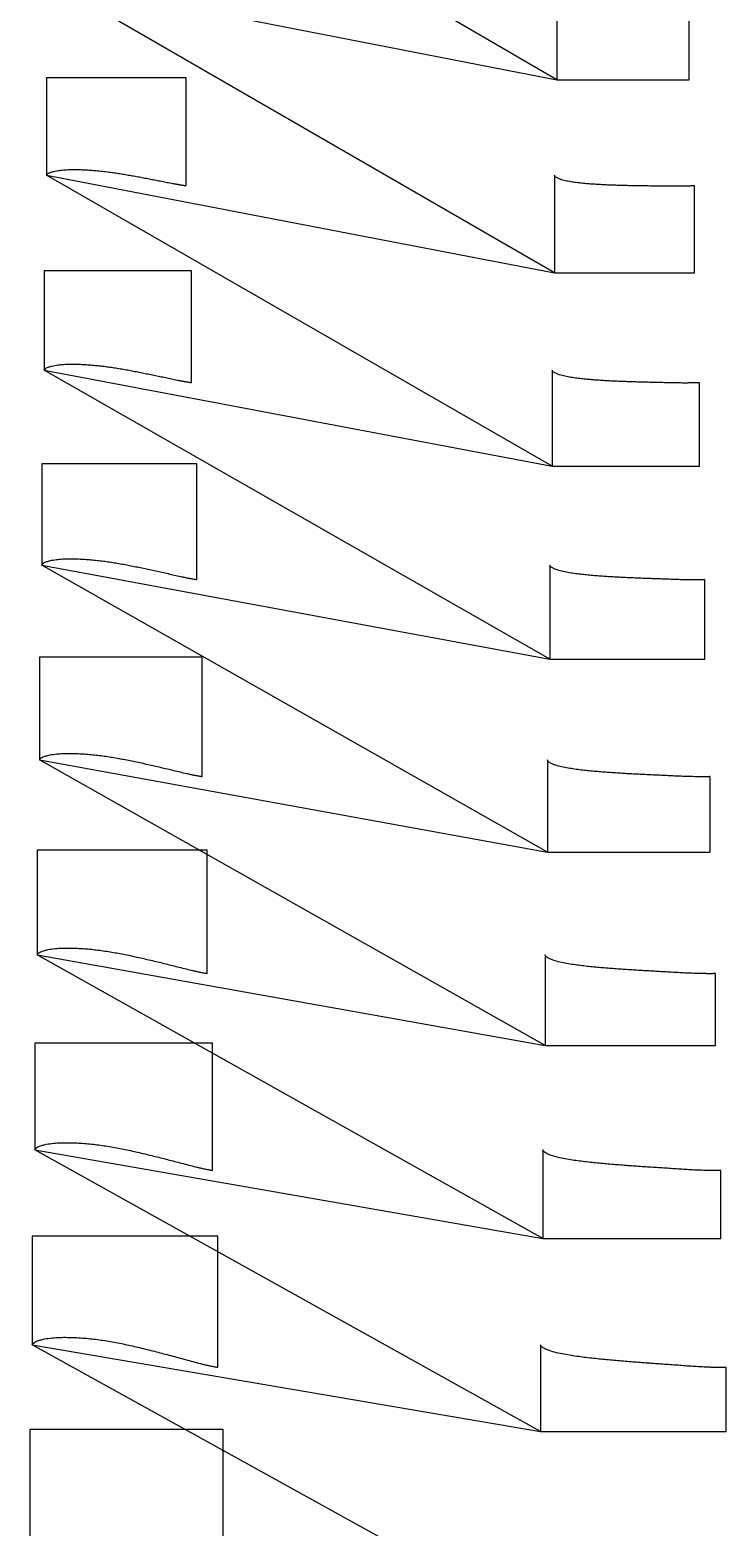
# Model space of a CAD drawing. Header units: inches. Extents: x -97 to 739, y 150 to 6285.
# Drawn here: x -60 to 652, y 3217 to 4751 of the extents above; entities that cross this region are included whole.
import ezdxf

# ---------------------------------------------------------------- set-up
doc = ezdxf.new("R2010")
doc.units = ezdxf.units.IN
doc.header["$MEASUREMENT"] = 0

msp = doc.modelspace()

# ---------------------------------------------------------------- linework, layer by layer
for points in [[(479.211336, 4801.54), (479.211336, 4699.789916), (-38.395789, 5001.124686)], [(460.037088, 3117.254293), (-57.555222, 3404.085335), (-56.395601, 3405.552773), (-55.32379, 3406.34728), (-54.268003, 3407.018981), (-53.231781, 3407.540745), (-52.208848, 3407.960667), (-51.193125, 3408.325335), (-50.183945, 3408.639855), (-49.17796, 3408.929895), (-48.173201, 3409.21054), (-47.171154, 3409.470402), (-45.177518, 3409.909982), (-43.193815, 3410.273438), (-41.218994, 3410.568824), (-39.249779, 3410.821243), (-37.285944, 3411.032442), (-35.327455, 3411.202659), (-33.373201, 3411.340429), (-31.422877, 3411.448086), (-29.476356, 3411.526588), (-27.533007, 3411.580786), (-25.592845, 3411.610561), (-23.655786, 3411.616559), (-21.721003, 3411.605106), (-19.788384, 3411.577076), (-17.858058, 3411.531469), (-15.929866, 3411.469513), (-14.004168, 3411.388438), (-12.080576, 3411.291231), (-10.15869, 3411.180943), (-8.238801, 3411.055353), (-6.320647, 3410.916469), (-4.404232, 3410.764254), (-2.489959, 3410.595628), (-0.576818, 3410.418322), (1.335032, 3410.231126), (3.244436, 3410.025181), (5.152367, 3409.807948), (7.059174, 3409.582106), (8.963571, 3409.337795), (10.866125, 3409.079357), (12.767895, 3408.814904), (14.668583, 3408.542167), (16.567628, 3408.256842), (18.464709, 3407.956456), (20.360684, 3407.647602), (22.255761, 3407.331864), (24.14886, 3407.00097), (26.040582, 3406.659519), (27.931473, 3406.311699), (29.820928, 3405.952874), (31.709139, 3405.584517), (33.596496, 3405.209618), (35.482553, 3404.824754), (37.367394, 3404.430569), (39.251294, 3404.029179), (41.134186, 3403.620058), (43.015968, 3403.202436), (44.896921, 3402.778453), (46.777163, 3402.349028), (48.656458, 3401.912342), (50.534908, 3401.46918), (52.412788, 3401.021648), (54.289924, 3400.568419), (56.166435, 3400.110398), (58.042456, 3399.648627), (59.917933, 3399.18268), (61.792949, 3398.713202), (63.667474, 3398.239965), (65.541595, 3397.763627), (67.415295, 3397.284062), (69.288665, 3396.801967), (71.161654, 3396.316959), (73.034343, 3395.829645), (74.906757, 3395.340229), (76.778898, 3394.848718), (78.650762, 3394.355084), (80.522394, 3393.859675), (82.3938, 3393.36253), (84.264927, 3392.863251), (86.135834, 3392.362286), (88.006517, 3391.8596), (89.87698, 3391.355232), (91.747253, 3390.849405), (93.617342, 3390.342165), (95.487247, 3389.833525), (97.356917, 3389.323074), (99.226301, 3388.810436), (101.096117, 3388.301106), (102.965526, 3387.788659), (104.834715, 3387.274528), (106.704131, 3386.762133), (108.574207, 3386.254801), (110.445384, 3385.755898), (112.318086, 3385.268689), (114.192712, 3384.796225), (114.380247, 3384.749532), (115.317888, 3384.515811), (116.255551, 3384.282263), (117.193344, 3384.049704), (118.131371, 3383.818947), (119.069739, 3383.590793), (120.008552, 3383.366062), (120.94794, 3383.145727), (121.88801, 3382.930625), (122.828876, 3382.721618), (123.770672, 3382.519744), (124.713397, 3382.324982), (125.656254, 3382.131238), (126.599211, 3381.938256), (127.542458, 3381.747499), (128.486142, 3381.560094), (129.430411, 3381.377166), (130.375411, 3381.199842), (131.321231, 3381.028804), (132.267677, 3380.862562), (132.267677, 3515.071246), (-57.555222, 3515.071246), (-57.555222, 3404.085335), (462.444778, 3315.071246), (652.267677, 3315.071246), (652.248238, 3380.713591), (651.277577, 3380.694258), (650.307669, 3380.680695), (649.338305, 3380.671306), (648.369466, 3380.665933), (647.401187, 3380.664857), (646.433506, 3380.668361), (645.466459, 3380.676727), (644.500434, 3380.69292), (643.535255, 3380.715605), (642.569884, 3380.736813), (641.604399, 3380.757147), (640.638957, 3380.777811), (639.673624, 3380.79931), (638.708462, 3380.822121), (637.743551, 3380.846858), (636.778952, 3380.873983), (635.814722, 3380.903936), (634.850921, 3380.937171), (633.887607, 3380.974146), (633.695008, 3380.98203), (631.769786, 3381.066748), (629.845093, 3381.155521), (627.920967, 3381.248644), (625.997533, 3381.347063), (624.074926, 3381.451828), (622.15328, 3381.563949), (620.232737, 3381.68453), (618.313485, 3381.814998), (616.395702, 3381.956731), (614.477855, 3382.097965), (612.559835, 3382.237882), (610.641796, 3382.377645), (608.723789, 3382.517663), (606.805784, 3382.657687), (604.88773, 3382.797341), (602.96961, 3382.93649), (601.051447, 3383.0753), (599.133313, 3383.214341), (597.21517, 3383.353316), (595.297001, 3383.492083), (593.378819, 3383.630756), (591.46064, 3383.769452), (589.542445, 3383.908025), (587.62422, 3384.046361), (585.706065, 3384.18524), (583.787912, 3384.324132), (581.869793, 3384.463293), (579.951722, 3384.602816), (578.033776, 3384.743296), (576.115834, 3384.883803), (574.197983, 3385.025014), (572.280213, 3385.166836), (570.362515, 3385.309224), (568.444942, 3385.452562), (566.527452, 3385.596533), (564.610158, 3385.742014), (562.693007, 3385.888587), (560.775954, 3386.035905), (558.859006, 3386.184039), (556.942222, 3386.333423), (555.025651, 3386.484436), (553.109265, 3386.63687), (551.193102, 3386.791014), (549.27729, 3386.947849), (547.361644, 3387.105956), (545.446204, 3387.265641), (543.53101, 3387.427211), (541.616063, 3387.590674), (539.701411, 3387.756398), (537.787107, 3387.924795), (535.873082, 3388.095322), (533.959366, 3388.268215), (532.04608, 3388.444411), (530.133188, 3388.623625), (528.22076, 3388.806393), (526.308724, 3388.992163), (524.3971, 3389.181088), (522.485933, 3389.373519), (520.575087, 3389.568412), (518.664968, 3389.768874), (516.755845, 3389.976969), (514.847134, 3390.188229), (512.938603, 3390.400857), (511.030931, 3390.620074), (509.12421, 3390.846575), (507.218298, 3391.079284), (505.313293, 3391.318933), (503.409187, 3391.565482), (501.506018, 3391.819203), (499.60433, 3392.08428), (497.704011, 3392.359847), (495.804791, 3392.643833), (493.906863, 3392.937724), (492.009925, 3393.2392), (490.114921, 3393.555498), (488.222542, 3393.891911), (486.332046, 3394.242756), (484.443813, 3394.610949), (482.558587, 3395.002178), (480.675911, 3395.412956), (478.796856, 3395.851474), (476.921928, 3396.321631), (475.05177, 3396.828337), (473.189245, 3397.393538), (471.333519, 3398.010846), (470.407226, 3398.331532), (469.48307, 3398.668595), (468.562556, 3399.033567), (467.647787, 3399.442571), (466.738055, 3399.890175), (465.83397, 3400.38105), (464.936409, 3400.921928), (464.049286, 3401.542792), (463.181712, 3402.31348), (462.444778, 3404.085335), (462.444778, 3315.071246), (-55.152081, 3603.797527), (-54.050236, 3605.206309), (-53.029474, 3605.961587), (-52.023521, 3606.597498), (-51.034975, 3607.093109), (-50.058196, 3607.493888), (-49.087888, 3607.842505), (-48.123503, 3608.143384), (-47.162141, 3608.419905), (-46.201967, 3608.686843), (-45.24423, 3608.934139), (-43.337995, 3609.354274), (-41.440677, 3609.702542), (-39.551464, 3609.985475), (-37.667301, 3610.227717), (-35.788018, 3610.43062), (-33.913567, 3610.594576), (-32.042921, 3610.72787), (-30.1758, 3610.832753), (-28.31212, 3610.909895), (-26.451287, 3610.964096), (-24.593349, 3610.99496), (-22.738215, 3611.003231), (-20.885092, 3610.995291), (-19.033892, 3610.971851), (-17.184734, 3610.931956), (-15.337494, 3610.876594), (-13.492508, 3610.803068), (-11.649394, 3610.714461), (-9.807797, 3610.61362), (-7.967977, 3610.498461), (-6.1297, 3610.370859), (-4.292987, 3610.230662), (-2.458177, 3610.075117), (-0.624336, 3609.911767), (1.208377, 3609.739327), (3.038911, 3609.549322), (4.868128, 3609.348698), (6.696368, 3609.140206), (8.522515, 3608.914846), (10.347051, 3608.676499), (12.170879, 3608.432444), (13.993741, 3608.180604), (15.815173, 3607.917236), (17.634895, 3607.640091), (19.453645, 3607.355112), (21.271599, 3607.063711), (23.087836, 3606.758474), (24.902869, 3606.443531), (26.717163, 3606.122637), (28.530208, 3605.791671), (30.342171, 3605.45199), (32.153389, 3605.106305), (33.963464, 3604.751397), (35.772478, 3604.387949), (37.580667, 3604.017847), (39.387968, 3603.640584), (41.194302, 3603.255538), (42.999914, 3602.864666), (44.804906, 3602.468792), (46.609071, 3602.066256), (48.412488, 3601.657697), (50.215405, 3601.245099), (52.017669, 3600.827244), (53.819387, 3600.404985), (55.620671, 3599.979234), (57.421475, 3599.549607), (59.221879, 3599.116763), (61.021843, 3598.680367), (62.821449, 3598.241088), (64.620685, 3597.798826), (66.419628, 3597.354207), (68.218227, 3596.90681), (70.016562, 3596.457288), (71.814656, 3596.005816), (73.612506, 3595.552387), (75.410113, 3595.096992), (77.207514, 3594.639947), (79.004714, 3594.181272), (80.801663, 3593.720579), (82.598417, 3593.258313), (84.394973, 3592.794451), (86.191335, 3592.329028), (87.987525, 3591.862211), (89.783545, 3591.394035), (91.579401, 3590.924528), (93.375047, 3590.453329), (95.170442, 3589.980114), (96.966186, 3589.509705), (98.761573, 3589.03642), (100.556767, 3588.561581), (102.352147, 3588.088243), (104.148081, 3587.619368), (105.944942, 3587.15796), (107.743088, 3586.706915), (109.542857, 3586.268952), (109.722896, 3586.22565), (110.623059, 3586.008915), (111.523242, 3585.792336), (112.423534, 3585.576638), (113.324025, 3585.362544), (114.224803, 3585.150764), (115.125959, 3584.942028), (116.027602, 3584.737222), (116.929826, 3584.537092), (117.832726, 3584.342411), (118.73642, 3584.154132), (119.640906, 3583.972242), (120.545501, 3583.79122), (121.450171, 3583.610815), (122.355086, 3583.43237), (123.260367, 3583.256887), (124.16614, 3583.085365), (125.072529, 3582.918804), (125.979608, 3582.757811), (126.887213, 3582.601054), (126.887213, 3712.888199), (-55.152081, 3712.888199), (-55.152081, 3603.797527), (464.847919, 3512.888199), (646.887213, 3512.888199), (646.869157, 3582.455524), (645.939115, 3582.431441), (645.009773, 3582.412998), (644.080951, 3582.398752), (643.15263, 3582.388542), (642.224838, 3582.382596), (641.297604, 3582.381144), (640.370956, 3582.384416), (639.445262, 3582.395377), (638.520352, 3582.412659), (637.595254, 3582.428428), (636.670045, 3582.443302), (635.744871, 3582.458449), (634.819786, 3582.474325), (633.894845, 3582.491353), (632.970117, 3582.510102), (632.045653, 3582.530981), (631.121502, 3582.55438), (630.197714, 3582.580702), (629.274339, 3582.610352), (629.089717, 3582.616717), (627.244154, 3582.685588), (625.399045, 3582.758121), (623.554423, 3582.834577), (621.710391, 3582.915792), (619.867066, 3583.002704), (618.02456, 3583.096212), (616.182995, 3583.197308), (614.342535, 3583.307311), (612.503337, 3583.427486), (610.664092, 3583.547284), (608.824712, 3583.665991), (606.985325, 3583.784643), (605.145979, 3583.903622), (603.306645, 3584.022701), (601.467278, 3584.141514), (599.627863, 3584.259941), (597.78842, 3584.378137), (595.949017, 3584.496656), (594.109616, 3584.615201), (592.270202, 3584.73363), (590.430786, 3584.852049), (588.591384, 3584.970581), (586.751979, 3585.089082), (584.912556, 3585.207442), (583.073216, 3585.32647), (581.23389, 3585.445613), (579.394607, 3585.565105), (577.555379, 3585.685039), (575.716283, 3585.806031), (573.877198, 3585.92712), (572.038211, 3586.048992), (570.19931, 3586.17156), (568.360488, 3586.294769), (566.521794, 3586.419007), (564.683189, 3586.543956), (562.844782, 3586.670506), (561.00652, 3586.798223), (559.168359, 3586.926758), (557.330309, 3587.056182), (555.492423, 3587.186931), (553.654751, 3587.319407), (551.817266, 3587.453385), (549.979999, 3587.589126), (548.143073, 3587.72761), (546.306309, 3587.867406), (544.469748, 3588.008832), (542.633429, 3588.152209), (540.797353, 3588.29755), (538.961565, 3588.445209), (537.126115, 3588.595586), (535.290936, 3588.748151), (533.456054, 3588.903117), (531.621583, 3589.061387), (529.787484, 3589.222662), (527.953829, 3589.38751), (526.120549, 3589.555383), (524.287668, 3589.726471), (522.455226, 3589.9011), (520.623082, 3590.078123), (518.791623, 3590.260673), (516.961115, 3590.450887), (515.130991, 3590.644202), (513.301029, 3590.83881), (511.471885, 3591.040019), (509.643635, 3591.248436), (507.816147, 3591.462987), (505.989511, 3591.684407), (504.16371, 3591.912559), (502.338789, 3592.14781), (500.515265, 3592.394312), (498.693012, 3592.651063), (496.871789, 3592.916113), (495.051752, 3593.19072), (493.232636, 3593.472752), (491.415334, 3593.769403), (489.600451, 3594.085552), (487.787324, 3594.415852), (485.976334, 3594.763377), (484.168086, 3595.13301), (482.362218, 3595.521817), (480.559719, 3595.93778), (478.761042, 3596.384549), (476.966705, 3596.866291), (475.179416, 3597.404843), (473.398389, 3597.993871), (472.509397, 3598.300642), (471.622355, 3598.623131), (470.738547, 3598.971689), (469.859922, 3599.362021), (468.985944, 3599.789805), (468.117113, 3600.259078), (467.254321, 3600.777018), (466.401206, 3601.372958), (465.565887, 3602.112327), (464.847919, 3603.797527), (464.847919, 3512.888199), (-52.752962, 3803.476376), (-51.709179, 3804.827092), (-50.739391, 3805.544429), (-49.78313, 3806.145977), (-48.842168, 3806.616566), (-47.911495, 3806.999089), (-46.986562, 3807.332473), (-46.066929, 3807.620501), (-45.150118, 3807.884365), (-44.234442, 3808.138509), (-43.320931, 3808.374127), (-41.501967, 3808.776389), (-39.690913, 3809.110945), (-37.887171, 3809.382905), (-36.087923, 3809.616406), (-34.293052, 3809.812436), (-32.502497, 3809.97152), (-30.71532, 3810.10169), (-28.931268, 3810.205111), (-27.150294, 3810.282188), (-25.371844, 3810.337655), (-23.595995, 3810.370864), (-21.822649, 3810.382645), (-20.051057, 3810.379411), (-18.281154, 3810.361721), (-16.513046, 3810.328664), (-14.746645, 3810.281002), (-12.982255, 3810.216118), (-11.219508, 3810.137172), (-9.458095, 3810.046811), (-7.698243, 3809.943086), (-5.939748, 3809.827742), (-4.182641, 3809.700523), (-2.427206, 3809.558988), (-0.672587, 3809.410477), (1.081061, 3809.253642), (2.832791, 3809.080393), (4.583356, 3808.897174), (6.333084, 3808.706796), (8.081021, 3808.501078), (9.827568, 3808.283467), (11.573484, 3808.060449), (13.318546, 3807.830131), (15.062381, 3807.5893), (16.804749, 3807.335918), (18.546274, 3807.075312), (20.2871, 3806.808731), (22.026457, 3806.529575), (23.764775, 3806.241526), (25.502446, 3805.947934), (27.239044, 3805.645159), (28.974715, 3805.334452), (30.709745, 3805.018254), (32.443781, 3804.693549), (34.176906, 3804.361049), (35.909315, 3804.022424), (37.640953, 3803.677188), (39.371761, 3803.324855), (41.101948, 3802.967206), (42.8316, 3802.604978), (44.560541, 3802.236661), (46.28883, 3801.86276), (48.016684, 3801.485136), (49.743972, 3801.102678), (51.47079, 3800.716186), (53.197229, 3800.326453), (54.923249, 3799.933133), (56.648928, 3799.536895), (58.374216, 3799.137308), (60.099191, 3798.735049), (61.823846, 3798.330039), (63.548244, 3797.922841), (65.272334, 3797.512997), (66.996196, 3797.101205), (68.719847, 3796.687607), (70.443284, 3796.272186), (72.16651, 3795.854949), (73.889558, 3795.436185), (75.612426, 3795.015892), (77.335073, 3794.593694), (79.057548, 3794.170034), (80.779851, 3793.744898), (82.501985, 3793.318317), (84.223964, 3792.890406), (85.945791, 3792.461191), (87.66747, 3792.030715), (89.388964, 3791.598659), (91.110243, 3791.164754), (92.831794, 3790.733182), (94.553036, 3790.298966), (96.274111, 3789.86332), (97.995336, 3789.428955), (99.717016, 3788.998488), (101.439462, 3788.574575), (103.162972, 3788.159769), (104.887826, 3787.756472), (105.060363, 3787.716581), (105.923023, 3787.516928), (106.7857, 3787.317415), (107.648468, 3787.11868), (108.511401, 3786.921362), (109.374572, 3786.726085), (110.238057, 3786.533493), (111.10195, 3786.344389), (111.966327, 3786.159434), (112.83127, 3785.979317), (113.696879, 3785.804906), (114.563155, 3785.636198), (115.429515, 3785.468218), (116.295932, 3785.300719), (117.162549, 3785.134931), (118.029468, 3784.971735), (118.896793, 3784.812013), (119.764627, 3784.656646), (120.633032, 3784.506165), (121.50187, 3784.359393), (121.50187, 3910.705151), (-52.752962, 3910.705151), (-52.752962, 3803.476376), (467.247038, 3710.705151), (641.50187, 3710.705151), (641.485297, 3784.217534), (640.595914, 3784.188447), (639.707174, 3784.164861), (638.818925, 3784.14548), (637.931148, 3784.130137), (637.043863, 3784.119013), (636.157093, 3784.11229), (635.270858, 3784.110147), (634.385503, 3784.115538), (633.500866, 3784.127072), (632.616048, 3784.137066), (631.731125, 3784.146149), (630.846226, 3784.155451), (629.961402, 3784.16538), (629.076694, 3784.176314), (628.192165, 3784.188772), (627.307856, 3784.203117), (626.423807, 3784.219689), (625.54006, 3784.238844), (624.656656, 3784.260939), (624.48002, 3784.265742), (622.714199, 3784.318368), (620.948761, 3784.374282), (619.183735, 3784.433715), (617.419205, 3784.497396), (615.655268, 3784.566158), (613.892018, 3784.640795), (612.129558, 3784.722194), (610.368029, 3784.811566), (608.607567, 3784.910074), (606.847075, 3785.008317), (605.08648, 3785.105679), (603.325889, 3785.203079), (601.565344, 3785.30087), (599.80482, 3785.398849), (598.044277, 3785.496657), (596.283702, 3785.594189), (594.523111, 3785.691591), (592.762567, 3785.789398), (591.002037, 3785.887317), (589.241503, 3785.985203), (587.480977, 3786.083158), (585.720474, 3786.181307), (583.959977, 3786.279511), (582.199473, 3786.377661), (580.439061, 3786.476592), (578.678674, 3786.575731), (576.918335, 3786.675291), (575.158057, 3786.775368), (573.397912, 3786.876589), (571.637787, 3786.977971), (569.877761, 3787.080206), (568.117825, 3787.183213), (566.357972, 3787.286928), (564.598247, 3787.391739), (562.838613, 3787.497333), (561.079175, 3787.604604), (559.319881, 3787.713107), (557.560691, 3787.822492), (555.801611, 3787.932831), (554.042694, 3788.04456), (552.283989, 3788.158097), (550.525467, 3788.273206), (548.767156, 3788.390122), (547.00917, 3788.509818), (545.25134, 3788.630859), (543.493707, 3788.753571), (541.736307, 3788.878289), (539.979144, 3789.005027), (538.222256, 3789.134129), (536.46569, 3789.265981), (534.709385, 3789.400067), (532.953363, 3789.536575), (531.197726, 3789.67638), (529.442438, 3789.819166), (527.687567, 3789.965528), (525.933051, 3790.114928), (524.178915, 3790.267586), (522.425196, 3790.423805), (520.671748, 3790.582347), (518.918939, 3790.746358), (517.167026, 3790.918034), (515.415466, 3791.092741), (513.664049, 3791.268671), (511.913402, 3791.451185), (510.163586, 3791.640816), (508.414476, 3791.836489), (506.666158, 3792.038944), (504.918606, 3792.247951), (503.171872, 3792.463966), (501.426437, 3792.691095), (499.682169, 3792.928217), (497.938855, 3793.1735), (496.196615, 3793.427986), (494.455223, 3793.689724), (492.715511, 3793.965842), (490.978003, 3794.260826), (489.242112, 3794.569651), (487.508213, 3794.895528), (485.776788, 3795.242584), (484.047556, 3795.608403), (482.321422, 3796.000746), (480.598785, 3796.423022), (478.88005, 3796.878702), (477.167748, 3797.389446), (475.461148, 3797.948991), (474.609298, 3798.241183), (473.759208, 3798.548435), (472.911956, 3798.879975), (472.069324, 3799.251069), (471.230929, 3799.658429), (470.397173, 3800.105498), (469.568939, 3800.599834), (468.749573, 3801.170076), (467.946219, 3801.877371), (467.247038, 3803.476376), (467.247038, 3710.705151), (-50.357072, 4003.126772), (-49.371519, 4004.4199), (-48.452567, 4005.100488), (-47.545801, 4005.669003), (-46.652291, 4006.115605), (-45.767646, 4006.480672), (-44.888024, 4006.79955), (-44.013077, 4007.075425), (-43.140728, 4007.327408), (-42.269445, 4007.569583), (-41.400058, 4007.794323), (-39.66821, 4008.180109), (-37.943281, 4008.502256), (-36.22486, 4008.764551), (-34.510383, 4008.990578), (-32.799778, 4009.180984), (-31.092976, 4009.336419), (-29.389132, 4009.464648), (-27.68802, 4009.567752), (-25.989622, 4009.64589), (-24.293433, 4009.703718), (-22.599547, 4009.740361), (-20.907866, 4009.756726), (-19.217693, 4009.759225), (-17.528982, 4009.748279), (-15.841826, 4009.72302), (-14.156167, 4009.684002), (-12.47228, 4009.628688), (-10.789814, 4009.560298), (-9.108504, 4009.481287), (-7.428546, 4009.389835), (-5.749764, 4009.287564), (-4.072197, 4009.174121), (-2.396079, 4009.047361), (-0.720633, 4008.914409), (0.953988, 4008.773867), (2.626944, 4008.618026), (4.298886, 4008.452847), (5.970123, 4008.281185), (7.63985, 4008.095641), (9.308398, 4007.899248), (10.97639, 4007.697745), (12.643639, 4007.489414), (14.309851, 4007.271538), (15.974826, 4007.042282), (17.639078, 4006.806387), (19.302728, 4006.564948), (20.965141, 4006.312136), (22.626672, 4006.05121), (24.287643, 4005.785133), (25.947708, 4005.510723), (27.606991, 4005.229127), (29.265731, 4004.942531), (30.923621, 4004.648116), (32.58074, 4004.346616), (34.237249, 4004.0395), (35.893096, 4003.7263), (37.548243, 4003.406659), (39.202864, 4003.082189), (40.857032, 4002.753542), (42.510597, 4002.419356), (44.163601, 4002.080007), (45.816234, 4001.737239), (47.468385, 4001.390043), (49.120135, 4001.039168), (50.77156, 4000.685293), (52.422625, 4000.328109), (54.073403, 3999.968292), (55.723839, 3999.605324), (57.374006, 3999.239886), (59.023899, 3998.871923), (60.673571, 3998.501933), (62.32297, 3998.129428), (63.972176, 3997.755143), (65.6212, 3997.379193), (67.27004, 3997.001548), (68.918698, 3996.622233), (70.567203, 3996.241507), (72.215553, 3995.859351), (73.863708, 3995.475403), (75.511715, 3995.090098), (77.159574, 3994.703432), (78.807288, 3994.315433), (80.454865, 3993.926168), (82.102306, 3993.535655), (83.749617, 3993.143949), (85.396768, 3992.750773), (87.043736, 3992.355905), (88.690909, 3991.962931), (90.337819, 3991.567534), (91.984586, 3991.170826), (93.63147, 3990.775193), (95.27872, 3990.382925), (96.92659, 3989.996354), (98.575321, 3989.617704), (100.225141, 3989.24908), (100.390165, 3989.212604), (101.215267, 3989.03005), (102.040382, 3988.847621), (102.865572, 3988.665874), (103.690896, 3988.485367), (104.516414, 3988.306642), (105.342187, 3988.130265), (106.168294, 3987.956958), (106.994798, 3987.787301), (107.821765, 3987.621904), (108.649281, 3987.461557), (109.477347, 3987.306263), (110.305477, 3987.151565), (111.133646, 3986.997223), (111.961976, 3986.844356), (112.790549, 3986.693735), (113.619451, 3986.546128), (114.448763, 3986.402304), (115.278538, 3986.262725), (116.108661, 3986.126358), (116.108661, 4108.522104), (-50.357072, 4108.522104), (-50.357072, 4003.126772), (469.642928, 3908.522104), (636.108661, 3908.522104), (636.093661, 3985.9884), (635.244985, 3985.954139), (634.396891, 3985.925232), (633.549253, 3985.900519), (632.702053, 3985.879832), (631.855306, 3985.863307), (631.009025, 3985.851079), (630.163227, 3985.843284), (629.318229, 3985.842851), (628.473879, 3985.848375), (627.629359, 3985.85234), (626.784739, 3985.855382), (625.940138, 3985.858594), (625.095594, 3985.862338), (624.251144, 3985.866946), (623.40684, 3985.872894), (622.562716, 3985.880499), (621.718804, 3985.890055), (620.875139, 3985.901874), (620.031753, 3985.916265), (619.863112, 3985.919479), (618.177141, 3985.955627), (616.491489, 3985.994708), (614.806177, 3986.036926), (613.121275, 3986.082908), (611.436863, 3986.133388), (609.753014, 3986.189061), (608.069816, 3986.250714), (606.387389, 3986.319457), (604.705848, 3986.39635), (603.02429, 3986.473085), (601.342657, 3986.549133), (599.661038, 3986.625303), (597.979467, 3986.701923), (596.297925, 3986.778807), (594.616374, 3986.855611), (592.934805, 3986.932241), (591.253231, 3987.008831), (589.571709, 3987.085902), (587.890208, 3987.163161), (586.208712, 3987.240466), (584.527231, 3987.31791), (582.845779, 3987.395622), (581.164341, 3987.473466), (579.482907, 3987.551337), (577.801568, 3987.63009), (576.120261, 3987.709134), (574.439007, 3987.788664), (572.757816, 3987.868776), (571.076758, 3987.950109), (569.395723, 3988.031659), (567.714788, 3988.114125), (566.033944, 3988.197427), (564.353183, 3988.281495), (562.672548, 3988.36672), (560.992005, 3988.452788), (559.31165, 3988.540595), (557.631436, 3988.629691), (555.951324, 3988.719724), (554.271322, 3988.810766), (552.591476, 3988.903251), (550.911834, 3988.997613), (549.23237, 3989.093605), (547.553106, 3989.191436), (545.874146, 3989.292071), (544.195336, 3989.394075), (542.51671, 3989.497782), (540.838307, 3989.603537), (539.160129, 3989.711358), (537.482211, 3989.821572), (535.804595, 3989.934557), (534.127224, 3990.049809), (532.450119, 3990.167494), (530.773369, 3990.288455), (529.09694, 3990.412364), (527.420899, 3990.539841), (525.745188, 3990.670352), (524.069835, 3990.804149), (522.394869, 3990.941514), (520.720147, 3991.081125), (519.046012, 3991.226133), (517.372708, 3991.378778), (515.699725, 3991.534377), (514.026867, 3991.691129), (512.354721, 3991.854427), (510.683336, 3992.024729), (509.012597, 3992.200967), (507.342584, 3992.38388), (505.673263, 3992.573157), (504.004691, 3992.769332), (502.33731, 3992.976452), (500.670986, 3993.193293), (499.005531, 3993.418136), (497.341039, 3993.651824), (495.677314, 3993.892578), (494.015124, 3994.147438), (492.354914, 3994.420512), (490.696172, 3994.707093), (489.039261, 3995.010502), (487.38455, 3995.334157), (485.731831, 3995.676128), (484.081923, 3996.043944), (482.435169, 3996.440777), (480.791877, 3996.869453), (479.154376, 3997.351382), (477.521995, 3997.880396), (476.707165, 3998.157423), (475.893901, 3998.448848), (475.083091, 3998.762841), (474.276344, 3999.114205), (473.473408, 3999.50061), (472.674595, 3999.924945), (471.880763, 4000.395086), (471.094944, 4000.938923), (470.323335, 4001.613457), (469.642928, 4003.126772), (469.642928, 3908.522104), (-47.963563, 4202.75373), (-47.036288, 4203.98963), (-46.167972, 4204.634561), (-45.310453, 4205.171277), (-44.464224, 4205.594836), (-43.625501, 4205.943149), (-42.791099, 4206.248158), (-41.960756, 4206.51249), (-41.132761, 4206.753276), (-40.305749, 4206.984216), (-39.48037, 4207.198789), (-37.835459, 4207.569318), (-36.196502, 4207.880181), (-34.563241, 4208.133946), (-32.933384, 4208.353591), (-31.306897, 4208.539451), (-29.683706, 4208.692285), (-28.063062, 4208.819584), (-26.444767, 4208.923345), (-24.828827, 4209.003499), (-23.214786, 4209.064613), (-21.602753, 4209.10561), (-19.99263, 4209.127459), (-18.383779, 4209.13655), (-16.776173, 4209.133174), (-15.169893, 4209.116504), (-13.564903, 4209.086904), (-11.961447, 4209.041921), (-10.359201, 4208.984815), (-8.757938, 4208.917854), (-7.157828, 4208.839348), (-5.558719, 4208.750796), (-3.960656, 4208.65176), (-2.363826, 4208.540372), (-0.76754, 4208.423534), (0.82806, 4208.299807), (2.42224, 4208.161859), (4.01555, 4208.01519), (5.608278, 4207.86268), (7.199759, 4207.697674), (8.790257, 4207.522818), (10.380274, 4207.343142), (11.969656, 4207.157097), (13.558178, 4206.962429), (15.145675, 4206.757496), (16.732566, 4206.546484), (18.318946, 4206.330346), (19.904304, 4206.103975), (21.488928, 4205.870236), (23.073075, 4205.631724), (24.656472, 4205.38569), (26.239222, 4205.133178), (27.821521, 4204.876135), (29.403105, 4204.611931), (30.98405, 4204.341321), (32.564483, 4204.06558), (34.144359, 4203.784262), (35.723656, 4203.497127), (37.302516, 4203.205628), (38.880999, 4202.910337), (40.458981, 4202.610029), (42.036488, 4202.304964), (43.613684, 4201.996772), (45.190476, 4201.68454), (46.766935, 4201.368967), (48.343118, 4201.050626), (49.918998, 4200.729244), (51.494641, 4200.4055), (53.06999, 4200.078798), (54.645112, 4199.749821), (56.220003, 4199.418535), (57.794708, 4199.085378), (59.369175, 4198.749836), (60.94348, 4198.412675), (62.517632, 4198.073982), (64.091628, 4197.733719), (65.665471, 4197.391927), (67.239185, 4197.048835), (68.812765, 4196.704409), (70.386178, 4196.3583), (71.959465, 4196.010938), (73.532628, 4195.662324), (75.105668, 4195.312486), (76.678589, 4194.961445), (78.25139, 4194.609212), (79.824079, 4194.255851), (81.396632, 4193.901129), (82.969032, 4193.544865), (84.541579, 4193.190085), (86.113906, 4192.833096), (87.686114, 4192.47491), (89.258409, 4192.117606), (90.830991, 4191.763168), (92.40406, 4191.413621), (93.977809, 4191.070882), (95.552419, 4190.736776), (95.709914, 4190.703701), (96.497372, 4190.538184), (97.284841, 4190.372775), (98.072369, 4190.207959), (98.860004, 4190.044216), (99.647793, 4189.882013), (100.435785, 4189.721839), (101.224043, 4189.564342), (102.012619, 4189.410027), (102.801565, 4189.259426), (103.590954, 4189.113255), (104.380785, 4188.971525), (105.170664, 4188.830268), (105.960566, 4188.689251), (106.750594, 4188.54949), (107.540814, 4188.411649), (108.331291, 4188.27639), (109.122092, 4188.144377), (109.913256, 4188.016008), (110.704694, 4187.890384), (110.704694, 4306.339057), (-47.963563, 4306.339057), (-47.963563, 4202.75373), (472.036437, 4106.339057), (630.704694, 4106.339057), (630.691343, 4187.756563), (629.883429, 4187.717045), (629.076033, 4187.682723), (628.269053, 4187.652568), (627.462472, 4187.626412), (626.656299, 4187.604347), (625.850543, 4187.586467), (625.045215, 4187.572866), (624.240602, 4187.566442), (623.436564, 4187.565778), (622.63237, 4187.563544), (621.828082, 4187.560382), (621.023808, 4187.557344), (620.219577, 4187.554749), (619.41542, 4187.552886), (618.611379, 4187.552189), (617.807481, 4187.552933), (617.003752, 4187.555369), (616.200219, 4187.559764), (615.396909, 4187.566388), (615.236275, 4187.568003), (613.630288, 4187.587611), (612.02456, 4187.609816), (610.419109, 4187.634796), (608.813988, 4187.663083), (607.209261, 4187.695319), (605.604988, 4187.732104), (604.001238, 4187.774133), (602.398111, 4187.822416), (600.795706, 4187.877919), (599.193293, 4187.933359), (597.590831, 4187.988293), (595.988388, 4188.043425), (594.385995, 4188.099058), (592.783636, 4188.155026), (591.181276, 4188.210994), (589.578909, 4188.266882), (587.976546, 4188.322815), (586.374237, 4188.379293), (584.771955, 4188.43603), (583.169683, 4188.492881), (581.567432, 4188.549938), (579.965215, 4188.607327), (578.363017, 4188.664919), (576.76083, 4188.722611), (575.158739, 4188.781273), (573.556685, 4188.840301), (571.954685, 4188.899872), (570.352749, 4188.960082), (568.750941, 4189.021576), (567.149159, 4189.083339), (565.547475, 4189.14607), (563.945879, 4189.209693), (562.344365, 4189.274133), (560.742971, 4189.339777), (559.141666, 4189.406317), (557.54054, 4189.474647), (555.939547, 4189.544309), (554.338652, 4189.614957), (552.737862, 4189.686658), (551.137221, 4189.759845), (549.536772, 4189.834964), (547.93649, 4189.911758), (546.336394, 4189.990413), (544.736579, 4190.071882), (543.136902, 4190.154736), (541.537397, 4190.239316), (539.938099, 4190.325972), (538.339011, 4190.414727), (536.740163, 4190.505894), (535.141592, 4190.599837), (533.54325, 4190.696067), (531.94515, 4190.794731), (530.347374, 4190.896638), (528.749888, 4191.00145), (527.152755, 4191.109806), (525.555923, 4191.221183), (523.959421, 4191.335857), (522.363273, 4191.454087), (520.767342, 4191.574487), (519.17194, 4191.700193), (517.577295, 4191.833479), (515.982936, 4191.969638), (514.388685, 4192.106879), (512.795081, 4192.250605), (511.202163, 4192.401203), (509.609824, 4192.557615), (508.01814, 4192.720576), (506.42707, 4192.889702), (504.836675, 4193.065597), (503.247353, 4193.252239), (501.658971, 4193.448311), (500.07137, 4193.652206), (498.484616, 4193.864584), (496.898546, 4194.083827), (495.313853, 4194.316868), (493.73091, 4194.567453), (492.149279, 4194.831183), (490.569299, 4195.111464), (488.991246, 4195.411059), (487.414971, 4195.728483), (485.841203, 4196.071023), (484.270234, 4196.441627), (482.702287, 4196.842515), (481.139466, 4197.294783), (479.581166, 4197.792372), (478.803269, 4198.053725), (478.026743, 4198.328815), (477.252302, 4198.624808), (476.481375, 4198.956026), (475.713819, 4199.321023), (474.949869, 4199.722168), (474.190337, 4200.167593), (473.437925, 4200.684393), (472.697921, 4201.325546), (472.036437, 4202.75373), (472.036437, 4106.339057), (-45.571633, 4402.360843), (-44.7026, 4403.53979), (-43.88468, 4404.150084), (-43.076127, 4404.656165), (-42.276984, 4405.057554), (-41.484061, 4405.389752), (-40.694777, 4405.681462), (-39.908943, 4405.934791), (-39.125186, 4406.165001), (-38.342314, 4406.385376), (-37.560819, 4406.590427), (-36.00266, 4406.946792), (-34.449515, 4407.247369), (-32.901253, 4407.493611), (-31.35587, 4407.70784), (-29.813359, 4407.890106), (-28.273644, 4408.041264), (-26.736078, 4408.168522), (-25.200488, 4408.273788), (-23.6669, 4408.356791), (-22.134911, 4408.421995), (-20.604635, 4408.468141), (-19.07598, 4408.496257), (-17.548377, 4408.512676), (-16.021809, 4408.517573), (-14.496347, 4408.510162), (-12.971974, 4408.490632), (-11.448904, 4408.456619), (-9.92684, 4408.411405), (-8.405595, 4408.357077), (-6.885311, 4408.292067), (-5.365862, 4408.217761), (-3.847295, 4408.133642), (-2.329755, 4408.038105), (-0.812641, 4407.937816), (0.703913, 4407.831303), (2.219283, 4407.711615), (3.733922, 4407.583805), (5.248092, 4407.450764), (6.761256, 4407.306543), (8.273621, 4407.15342), (9.785578, 4406.995765), (11.297003, 4406.832187), (12.807731, 4406.660862), (14.317632, 4406.480329), (15.827035, 4406.294256), (17.336013, 4406.103456), (18.844168, 4405.903508), (20.351725, 4405.6969), (21.858886, 4405.485886), (23.36544, 4405.268117), (24.871472, 4405.044545), (26.377137, 4404.816886), (27.882215, 4404.582698), (29.386775, 4404.342748), (30.890916, 4404.098133), (32.394599, 4403.848425), (33.897812, 4403.593493), (35.400673, 4403.334638), (36.903226, 4403.072357), (38.405373, 4402.805558), (39.907127, 4402.534391), (41.408625, 4402.260376), (42.909793, 4401.982692), (44.41069, 4401.701989), (45.911359, 4401.418743), (47.411777, 4401.132711), (48.912005, 4400.844573), (50.411985, 4400.553668), (51.911778, 4400.260675), (53.411381, 4399.965578), (54.91083, 4399.66876), (56.410075, 4399.369688), (57.909189, 4399.069148), (59.408177, 4398.767207), (60.907035, 4398.463815), (62.405767, 4398.159028), (63.904392, 4397.853048), (65.402906, 4397.545829), (66.901278, 4397.237033), (68.399546, 4396.927082), (69.897711, 4396.615987), (71.395775, 4396.30377), (72.893737, 4395.990413), (74.391597, 4395.67592), (75.889362, 4395.360366), (77.387013, 4395.043553), (78.884539, 4394.725343), (80.382164, 4394.408239), (81.879609, 4394.089128), (83.376956, 4393.768929), (84.874366, 4393.449434), (86.371992, 4393.132339), (87.869989, 4392.819382), (89.368506, 4392.512192), (90.867681, 4392.212332), (91.017624, 4392.182636), (91.767331, 4392.034032), (92.517046, 4391.885523), (93.266807, 4391.737521), (94.016651, 4391.590437), (94.766612, 4391.444666), (95.516729, 4391.300626), (96.267053, 4391.158895), (97.017624, 4391.019904), (97.768483, 4390.884118), (98.519688, 4390.752177), (99.27124, 4390.624103), (100.022824, 4390.496388), (100.77442, 4390.368807), (101.526111, 4390.242276), (102.277947, 4390.11736), (103.029979, 4389.994624), (103.782257, 4389.874633), (104.534813, 4389.757723), (105.287576, 4389.643122), (105.287576, 4504.15601), (-45.571633, 4504.15601), (-45.571633, 4402.360843), (474.428367, 4304.15601), (625.287576, 4304.15601), (625.275941, 4389.513676), (624.50885, 4389.46888), (623.742212, 4389.429112), (622.975944, 4389.393468), (622.210032, 4389.361778), (621.44448, 4389.334097), (620.679293, 4389.31048), (619.914477, 4389.290982), (619.150287, 4389.278458), (618.386597, 4389.271491), (617.622765, 4389.262951), (616.85885, 4389.253482), (616.094943, 4389.244095), (615.331067, 4389.235067), (614.567247, 4389.22665), (613.803516, 4389.219236), (613.039897, 4389.213059), (612.276408, 4389.208331), (611.51307, 4389.205281), (610.749903, 4389.204134), (610.597292, 4389.204154), (609.071445, 4389.207281), (607.545804, 4389.212689), (606.020381, 4389.220531), (604.495216, 4389.231251), (602.970361, 4389.245404), (601.445859, 4389.2635), (599.921767, 4389.286148), (598.398167, 4389.314264), (596.875136, 4389.348722), (595.352108, 4389.383205), (593.829049, 4389.417348), (592.306014, 4389.451757), (590.783028, 4389.486711), (589.260077, 4389.522062), (587.737133, 4389.557486), (586.21419, 4389.592916), (584.691258, 4389.628466), (583.168379, 4389.664619), (581.64553, 4389.701092), (580.122696, 4389.737743), (578.599886, 4389.774656), (577.077112, 4389.81196), (575.554361, 4389.849529), (574.031625, 4389.887265), (572.508983, 4389.926046), (570.986379, 4389.965259), (569.463829, 4390.005063), (567.941341, 4390.045556), (566.418973, 4390.087384), (564.896633, 4390.129527), (563.374384, 4390.17268), (561.85222, 4390.216773), (560.330132, 4390.261723), (558.808156, 4390.307917), (557.286265, 4390.355048), (555.764538, 4390.404008), (554.242933, 4390.454334), (552.721421, 4390.505683), (551.200007, 4390.558122), (549.678729, 4390.612078), (548.157628, 4390.668008), (546.636681, 4390.725645), (545.115902, 4390.785155), (543.595376, 4390.847475), (542.074975, 4390.911188), (540.55473, 4390.976639), (539.034673, 4391.044182), (537.514807, 4391.113844), (535.995158, 4391.185923), (534.475757, 4391.260771), (532.956563, 4391.337915), (531.437587, 4391.417479), (529.918899, 4391.500242), (528.400466, 4391.585859), (526.882349, 4391.674982), (525.364501, 4391.767097), (523.846949, 4391.862505), (522.329714, 4391.961443), (520.812667, 4392.06247), (519.296087, 4392.168697), (517.780181, 4392.282416), (516.264525, 4392.39892), (514.74896, 4392.51644), (513.233971, 4392.640357), (511.719585, 4392.770995), (510.20571, 4392.907308), (508.69241, 4393.050027), (507.179646, 4393.198701), (505.667477, 4393.353996), (504.156252, 4393.519806), (502.645848, 4393.69474), (501.13613, 4393.877299), (499.62714, 4394.067971), (498.118749, 4394.265296), (496.611567, 4394.476074), (495.1059, 4394.703707), (493.601379, 4394.944094), (492.098316, 4395.200707), (490.596906, 4395.475695), (489.097051, 4395.767989), (487.599383, 4396.084623), (486.104149, 4396.428322), (484.611497, 4396.800753), (483.123288, 4397.222625), (481.638991, 4397.688007), (480.897969, 4397.933234), (480.158122, 4398.191532), (479.42001, 4398.469128), (478.684874, 4398.779839), (477.952658, 4399.123027), (477.22353, 4399.500578), (476.498239, 4399.920821), (475.779145, 4400.409998), (475.070659, 4401.017199), (474.428367, 4402.360843), (474.428367, 4304.15601), (-43.180323, 4601.953999), (-42.369355, 4603.076139), (-41.601523, 4603.652702), (-40.841602, 4604.129204), (-40.089311, 4604.50919), (-39.342032, 4604.825802), (-38.597736, 4605.104677), (-37.856295, 4605.347442), (-37.116642, 4605.567591), (-36.377762, 4605.777966), (-35.640013, 4605.97404), (-34.168394, 4606.317124), (-32.700885, 4606.608209), (-31.237454, 4606.847733), (-29.77639, 4607.057309), (-28.31771, 4607.236731), (-26.861341, 4607.386937), (-25.406734, 4607.514841), (-23.953748, 4607.622261), (-22.502416, 4607.708745), (-21.052396, 4607.778642), (-19.603799, 4607.830536), (-18.156541, 4607.865499), (-16.710127, 4607.889785), (-15.264552, 4607.90346), (-13.819875, 4607.90578), (-12.376093, 4607.896777), (-10.933386, 4607.874176), (-9.491494, 4607.841263), (-8.050267, 4607.799951), (-6.609818, 4607.748793), (-5.170047, 4607.689061), (-3.730999, 4607.620175), (-2.292783, 4607.540771), (-0.854892, 4607.457267), (0.582558, 4607.368174), (2.019046, 4607.266917), (3.454938, 4607.15812), (4.890462, 4607.044669), (6.3252, 4606.921281), (7.759306, 4606.789895), (9.193076, 4606.654259), (10.626412, 4606.513132), (12.0592, 4606.36509), (13.49134, 4606.20884), (14.923083, 4606.047562), (16.354483, 4605.881946), (17.78524, 4605.708205), (19.215523, 4605.528478), (20.645487, 4605.344697), (22.074974, 4605.154891), (23.504052, 4604.959918), (24.932841, 4604.761282), (26.361161, 4604.556719), (27.789074, 4604.347005), (29.216653, 4604.133069), (30.643867, 4603.914505), (32.070711, 4603.691278), (33.497279, 4603.464546), (34.923603, 4603.234737), (36.349607, 4603.000881), (37.775296, 4602.763033), (39.20078, 4602.522602), (40.626002, 4602.278855), (42.05101, 4602.032397), (43.475833, 4601.783608), (44.900456, 4601.532282), (46.324932, 4601.27909), (47.749203, 4601.023317), (49.173324, 4600.765635), (50.597293, 4600.506047), (52.021138, 4600.244882), (53.444815, 4599.98159), (54.868388, 4599.716977), (56.291859, 4599.451086), (57.715225, 4599.18386), (59.13849, 4598.915367), (60.56167, 4598.645785), (61.984759, 4598.375053), (63.407731, 4598.10285), (64.830619, 4597.829586), (66.253425, 4597.55528), (67.676151, 4597.279951), (69.098791, 4597.003546), (70.521345, 4596.726061), (71.943821, 4596.447579), (73.366205, 4596.167937), (74.78849, 4595.887036), (76.210835, 4595.606895), (77.633036, 4595.32494), (79.055159, 4595.042001), (80.477326, 4594.759601), (81.899647, 4594.479169), (83.322241, 4594.202174), (84.745214, 4593.929978), (86.16867, 4593.663898), (86.311035, 4593.637537), (87.022853, 4593.505627), (87.734677, 4593.3738), (88.446535, 4593.2424), (89.158454, 4593.111773), (89.87046, 4592.982248), (90.582581, 4592.854176), (91.294857, 4592.728068), (92.007318, 4592.60429), (92.719994, 4592.483238), (93.432931, 4592.365488), (94.146131, 4592.251063), (94.859351, 4592.136894), (95.572574, 4592.022763), (96.285865, 4591.909491), (96.999262, 4591.797551), (97.712801, 4591.687416), (98.42652, 4591.579559), (99.140442, 4591.474261), (99.854514, 4591.370867), (99.854514, 4701.972963), (-43.180323, 4701.972963), (-43.180323, 4601.953999), (476.819677, 4501.972963), (619.854514, 4501.972963), (619.844645, 4591.246039), (619.118445, 4591.196044), (618.392629, 4591.150901), (617.667134, 4591.109821), (616.941947, 4591.072634), (616.217069, 4591.039361), (615.492503, 4591.010021), (614.768249, 4590.984635), (614.044529, 4590.966005), (613.321231, 4590.952719), (612.59781, 4590.937865), (611.874316, 4590.922087), (611.150825, 4590.906351), (610.427356, 4590.890899), (609.703927, 4590.875943), (608.980565, 4590.861839), (608.257285, 4590.848782), (607.534103, 4590.836948), (606.811032, 4590.826526), (606.088088, 4590.817708), (605.943516, 4590.816154), (604.497987, 4590.803061), (603.052615, 4590.791953), (601.60741, 4590.782957), (600.1624, 4590.776438), (598.717624, 4590.772867), (597.273115, 4590.772674), (595.828915, 4590.776386), (594.385088, 4590.784827), (592.941698, 4590.798787), (591.498316, 4590.812851), (590.05492, 4590.826726), (588.611549, 4590.840928), (587.168224, 4590.85571), (585.724934, 4590.870944), (584.281656, 4590.886316), (582.838384, 4590.901771), (581.395127, 4590.917414), (579.951922, 4590.933709), (578.508746, 4590.950377), (577.065588, 4590.967279), (575.622455, 4590.984494), (574.179358, 4591.00215), (572.736285, 4591.020127), (571.29323, 4591.038329), (569.850263, 4591.057637), (568.407335, 4591.077436), (566.964456, 4591.097867), (565.521636, 4591.119027), (564.078923, 4591.141562), (562.636239, 4591.164451), (561.193638, 4591.188383), (559.751113, 4591.213292), (558.308659, 4591.239093), (556.866306, 4591.266164), (555.424029, 4591.294207), (553.981899, 4591.324103), (552.539879, 4591.355388), (551.097942, 4591.387726), (549.656093, 4591.42118), (548.214366, 4591.456173), (546.772797, 4591.493165), (545.331365, 4591.531886), (543.89008, 4591.57248), (542.449017, 4591.615866), (541.008063, 4591.660645), (539.567248, 4591.707163), (538.126598, 4591.755778), (536.686115, 4591.806518), (535.245824, 4591.859669), (533.80575, 4591.915566), (532.365856, 4591.973754), (530.926153, 4592.034341), (529.486698, 4592.098069), (528.047463, 4592.164589), (526.608502, 4592.234561), (525.169774, 4592.307487), (523.731304, 4592.383683), (522.293111, 4592.463368), (520.855076, 4592.545059), (519.417442, 4592.631826), (517.980391, 4592.725967), (516.543554, 4592.822801), (515.106791, 4592.920583), (513.670525, 4593.024652), (512.234777, 4593.135269), (510.799466, 4593.251407), (509.364648, 4593.373788), (507.930284, 4593.501905), (506.496429, 4593.636474), (505.063386, 4593.781295), (503.631038, 4593.934917), (502.199276, 4594.095946), (500.768125, 4594.264712), (499.337483, 4594.439904), (497.907874, 4594.628169), (496.479542, 4594.83258), (495.052185, 4595.049326), (493.626081, 4595.28192), (492.201355, 4595.531948), (490.777954, 4595.798721), (489.356411, 4596.089006), (487.936926, 4596.405317), (486.51959, 4596.748808), (485.106005, 4597.139737), (483.695712, 4597.572317), (482.991551, 4597.801056), (482.288369, 4598.0422), (481.586592, 4598.301094), (480.887268, 4598.591028), (480.190406, 4598.912096), (479.49612, 4599.265739), (478.805078, 4599.66042), (478.119284, 4600.121477), (477.442322, 4600.694237), (476.819677, 4601.953999), (476.819677, 4501.972963), (-40.788664, 4801.54)], [(-40.788664, 4801.54), (479.211336, 4699.789916), (614.4029, 4699.789916), (614.394825, 4792.937772)], [(137.645369, 3179.148696), (137.645369, 3317.254293), (-59.962912, 3317.254293), (-59.962912, 3204.337688)]]:
    msp.add_lwpolyline(points)

doc.saveas('drawing.dxf')
